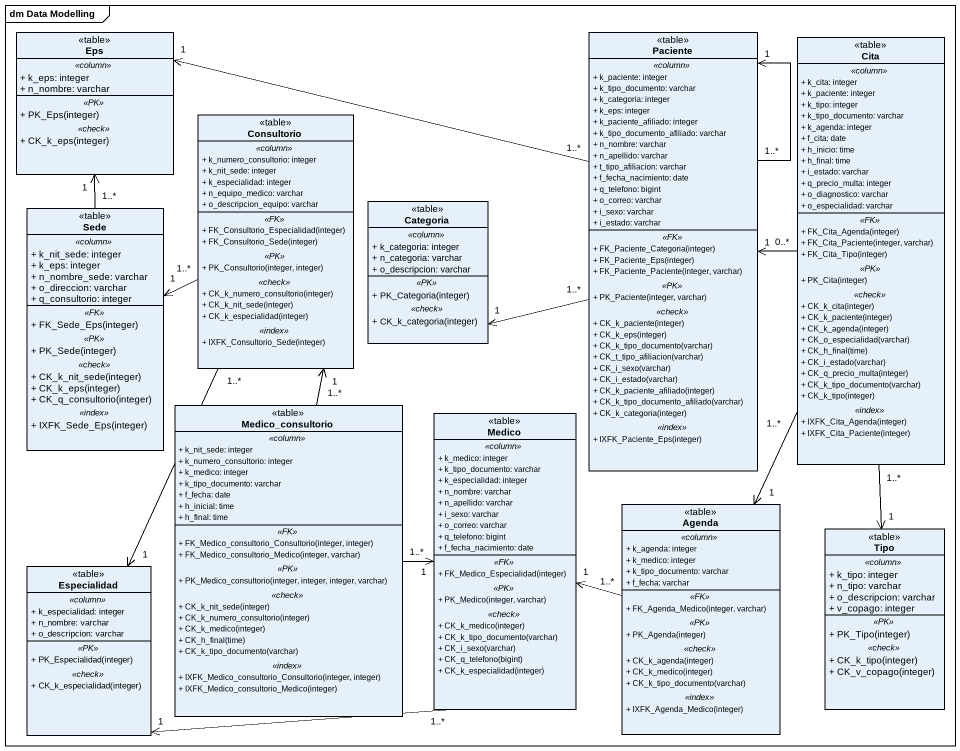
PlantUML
@startuml
mainframe dm Data Modelling
hide circle
hide empty members
skinparam classAttributeIconSize 0
class Eps <<table>> {
  .. <<column>> ..
  + k_eps: integer
  + n_nombre: varchar
  .. <<PK>> ..
  + PK_Eps(integer)
  .. <<check>> ..
  + CK_k_eps(integer)
}
class Paciente <<table>> {
  .. <<column>> ..
  + k_paciente: integer
  + k_tipo_documento: varchar
  + k_categoria: integer
  + k_eps: integer
  + k_paciente_afiliado: integer
  + k_tipo_documento_afiliado: varchar
  + n_nombre: varchar
  + n_apellido: varchar
  + t_tipo_afiliacion: varchar
  + f_fecha_nacimiento: date
  + q_telefono: bigint
  + o_correo: varchar
  + i_sexo: varchar
  + i_estado: varchar
  .. <<FK>> ..
  + FK_Paciente_Categoria(integer)
  + FK_Paciente_Eps(integer)
  + FK_Paciente_Paciente(integer, varchar)
  .. <<PK>> ..
  + PK_Paciente(integer, varchar)
  .. <<check>> ..
  + CK_k_paciente(integer)
  + CK_k_eps(integer)
  + CK_k_tipo_documento(varchar)
  + CK_t_tipo_afiliacion(varchar)
  + CK_i_sexo(varchar)
  + CK_i_estado(varchar)
  + CK_k_paciente_afiliado(integer)
  + CK_k_tipo_documento_afiliado(varchar)
  + CK_k_categoria(integer)
  .. <<index>> ..
  + IXFK_Paciente_Eps(integer)
}
class Cita <<table>> {
  .. <<column>> ..
  + k_cita: integer
  + k_paciente: integer
  + k_tipo: integer
  + k_tipo_documento: varchar
  + k_agenda: integer
  + f_cita: date
  + h_inicio: time
  + h_final: time
  + i_estado: varchar
  + q_precio_multa: integer
  + o_diagnostico: varchar
  + o_especialidad: varchar
  .. <<FK>> ..
  + FK_Cita_Agenda(integer)
  + FK_Cita_Paciente(integer, varchar)
  + FK_Cita_Tipo(integer)
  .. <<PK>> ..
  + PK_Cita(integer)
  .. <<check>> ..
  + CK_k_cita(integer)
  + CK_k_paciente(integer)
  + CK_k_agenda(integer)
  + CK_o_especialidad(varchar)
  + CK_h_final(time)
  + CK_i_estado(varchar)
  + CK_q_precio_multa(integer)
  + CK_k_tipo_documento(varchar)
  + CK_k_tipo(integer)
  .. <<index>> ..
  + IXFK_Cita_Agenda(integer)
  + IXFK_Cita_Paciente(integer)
}
class Consultorio <<table>> {
  .. <<column>> ..
  + k_numero_consultorio: integer
  + k_nit_sede: integer
  + k_especialidad: integer
  + n_equipo_medico: varchar
  + o_descripcion_equipo: varchar
  .. <<FK>> ..
  + FK_Consultorio_Especialidad(integer)
  + FK_Consultorio_Sede(integer)
  .. <<PK>> ..
  + PK_Consultorio(integer, integer)
  .. <<check>> ..
  + CK_k_numero_consultorio(integer)
  + CK_k_nit_sede(integer)
  + CK_k_especialidad(integer)
  .. <<index>> ..
  + IXFK_Consultorio_Sede(integer)
}
class Categoria <<table>> {
  .. <<column>> ..
  + k_categoria: integer
  + n_categoria: varchar
  + o_descripcion: varchar
  .. <<PK>> ..
  + PK_Categoria(integer)
  .. <<check>> ..
  + CK_k_categoria(integer)
}
class Sede <<table>> {
  .. <<column>> ..
  + k_nit_sede: integer
  + k_eps: integer
  + n_nombre_sede: varchar
  + o_direccion: varchar
  + q_consultorio: integer
  .. <<FK>> ..
  + FK_Sede_Eps(integer)
  .. <<PK>> ..
  + PK_Sede(integer)
  .. <<check>> ..
  + CK_k_nit_sede(integer)
  + CK_k_eps(integer)
  + CK_q_consultorio(integer)
  .. <<index>> ..
  + IXFK_Sede_Eps(integer)
}
class Medico_consultorio <<table>> {
  .. <<column>> ..
  + k_nit_sede: integer
  + k_numero_consultorio: integer
  + k_medico: integer
  + k_tipo_documento: varchar
  + f_fecha: date
  + h_inicial: time
  + h_final: time
  .. <<FK>> ..
  + FK_Medico_consultorio_Consultorio(integer, integer)
  + FK_Medico_consultorio_Medico(integer, varchar)
  .. <<PK>> ..
  + PK_Medico_consultorio(integer, integer, integer, varchar)
  .. <<check>> ..
  + CK_k_nit_sede(integer)
  + CK_k_numero_consultorio(integer)
  + CK_k_medico(integer)
  + CK_h_final(time)
  + CK_k_tipo_documento(varchar)
  .. <<index>> ..
  + IXFK_Medico_consultorio_Consultorio(integer, integer)
  + IXFK_Medico_consultorio_Medico(integer)
}
class Medico <<table>> {
  .. <<column>> ..
  + k_medico: integer
  + k_tipo_documento: varchar
  + k_especialidad: integer
  + n_nombre: varchar
  + n_apellido: varchar
  + i_sexo: varchar
  + o_correo: varchar
  + q_telefono: bigint
  + f_fecha_nacimiento: date
  .. <<FK>> ..
  + FK_Medico_Especialidad(integer)
  .. <<PK>> ..
  + PK_Medico(integer, varchar)
  .. <<check>> ..
  + CK_k_medico(integer)
  + CK_k_tipo_documento(varchar)
  + CK_i_sexo(varchar)
  + CK_q_telefono(bigint)
  + CK_k_especialidad(integer)
}
class Agenda <<table>> {
  .. <<column>> ..
  + k_agenda: integer
  + k_medico: integer
  + k_tipo_documento: varchar
  + f_fecha: varchar
  .. <<FK>> ..
  + FK_Agenda_Medico(integer, varchar)
  .. <<PK>> ..
  + PK_Agenda(integer)
  .. <<check>> ..
  + CK_k_agenda(integer)
  + CK_k_medico(integer)
  + CK_k_tipo_documento(varchar)
  .. <<index>> ..
  + IXFK_Agenda_Medico(integer)
}
class Especialidad <<table>> {
  .. <<column>> ..
  + k_especialidad: integer
  + n_nombre: varchar
  + o_descripcion: varchar
  .. <<PK>> ..
  + PK_Especialidad(integer)
  .. <<check>> ..
  + CK_k_especialidad(integer)
}
class Tipo <<table>> {
  .. <<column>> ..
  + k_tipo: integer
  + n_tipo: varchar
  + o_descripcion: varchar
  + v_copago: integer
  .. <<PK>> ..
  + PK_Tipo(integer)
  .. <<check>> ..
  + CK_k_tipo(integer)
  + CK_v_copago(integer)
}
Paciente "1..*" -left-> "1" Eps
Paciente "1..*" --> "1" Paciente
Paciente "1..*" -left-> "1" Categoria
Cita "0..*" -left-> "1" Paciente
Cita "1..*" --> "1" Agenda
Cita "1..*" --> "1" Tipo
Consultorio "1..*" -left-> "1" Sede
Consultorio "1..*" --> "1" Especialidad
Sede "1..*" -up-> "1" Eps
Medico_consultorio "1..*" -up-> "1" Consultorio
Medico_consultorio "1..*" -right-> "1" Medico
Medico "1..*" -left-> "1" Especialidad
Agenda "1..*" -left-> "1" Medico
@enduml
